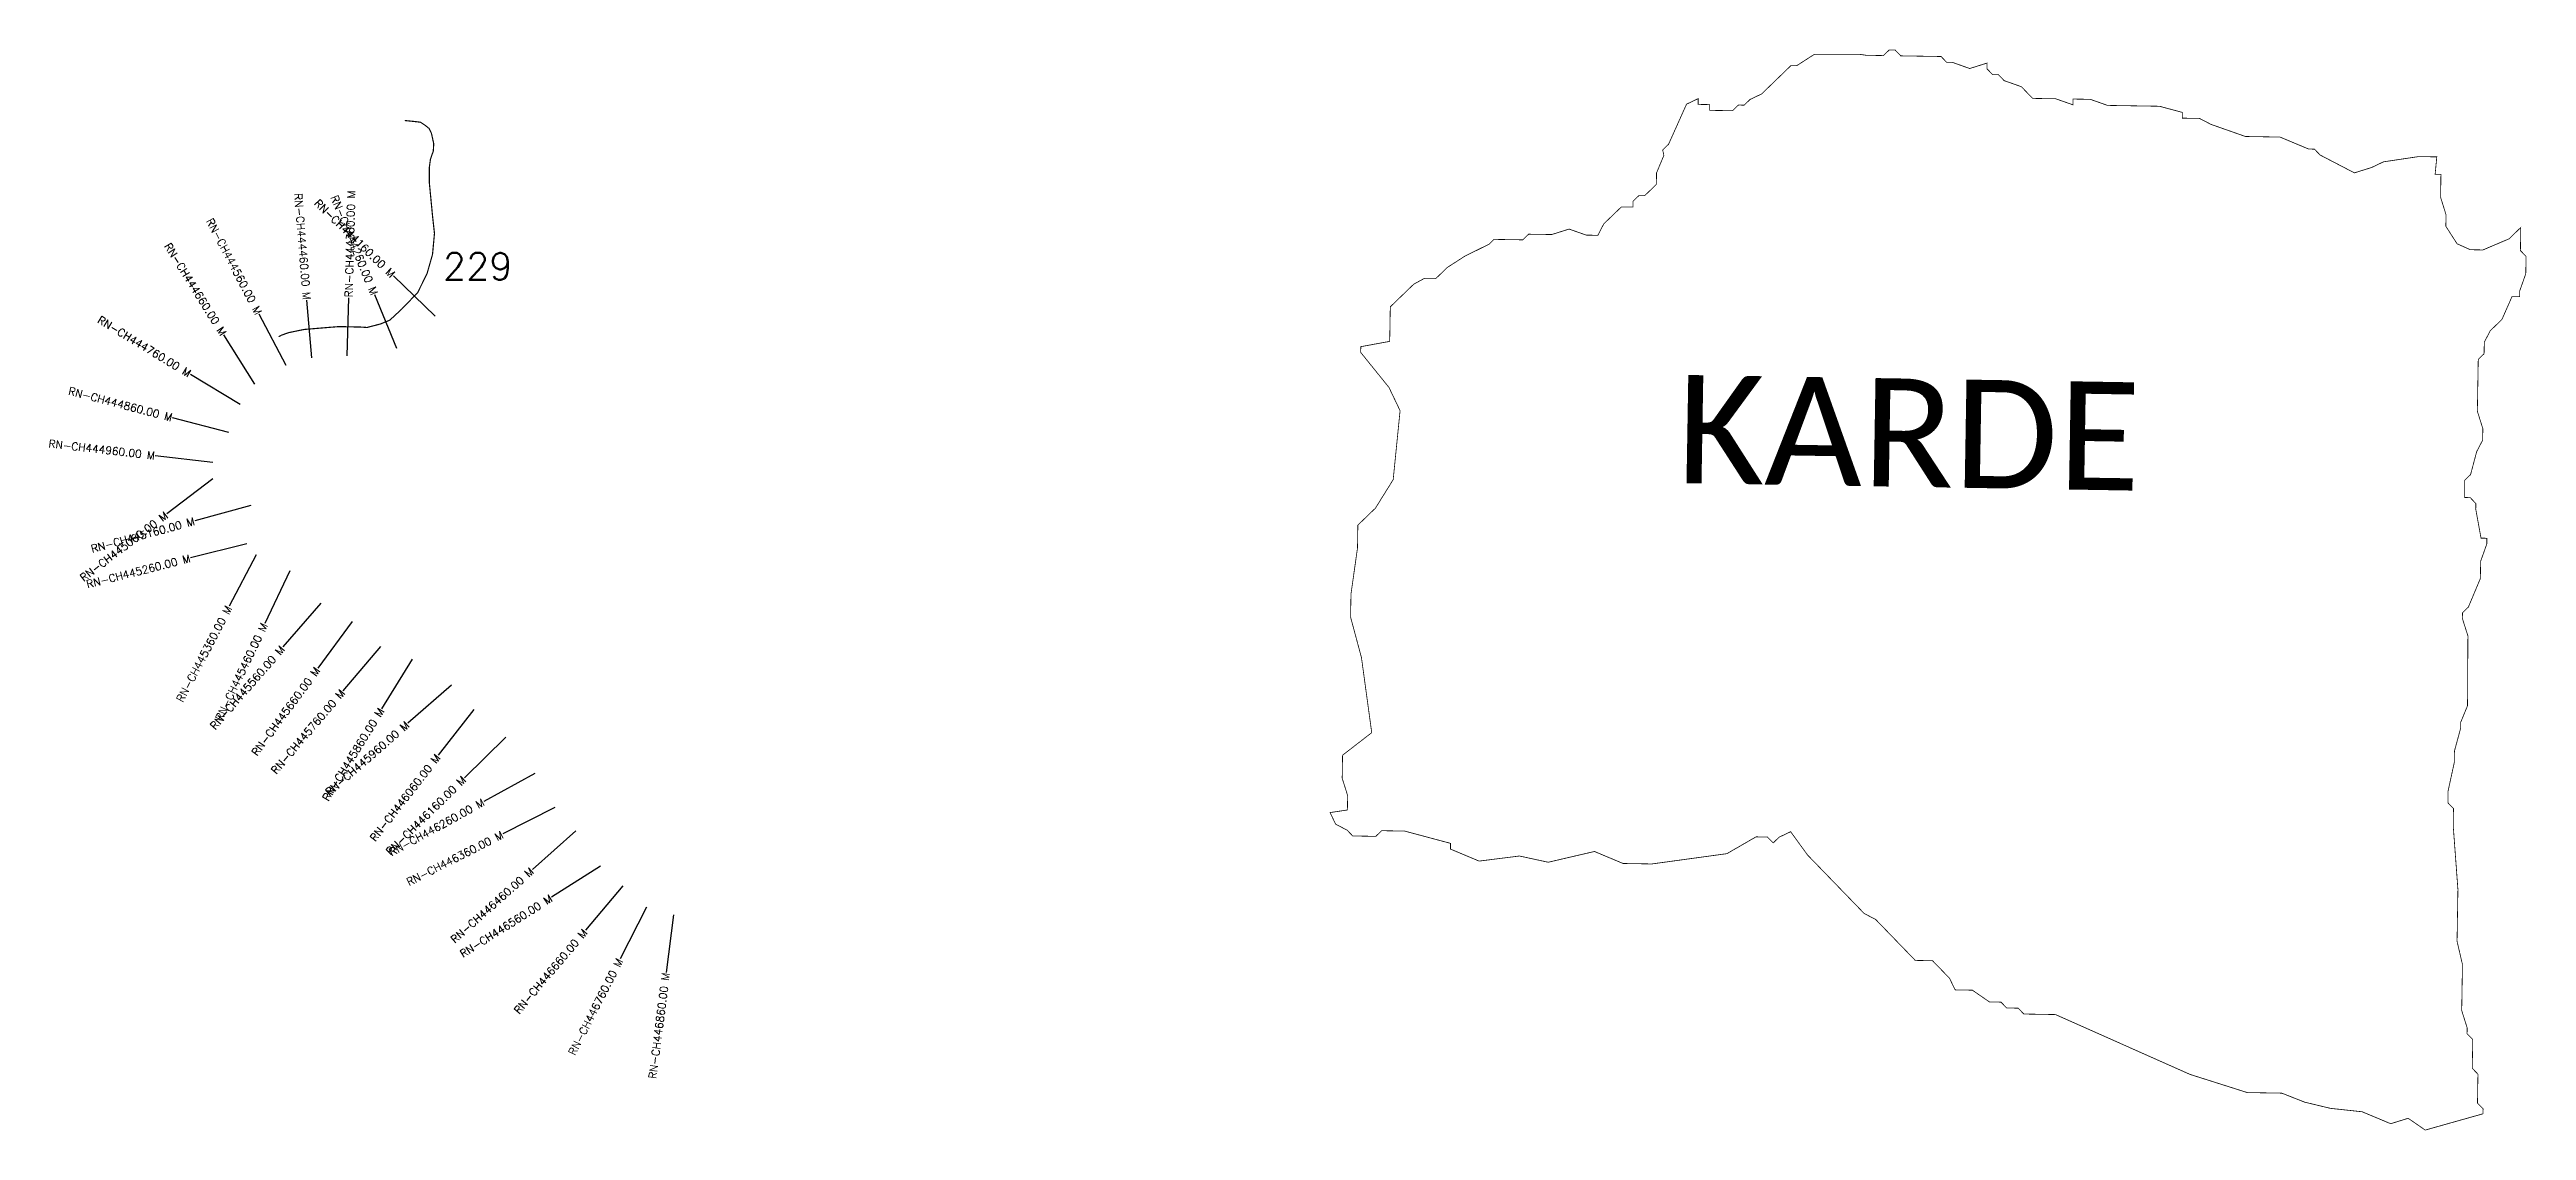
# Model space of a CAD drawing. Header units: metres. Extents: x 310400 to 316796, y 1915224 to 1918017.
import ezdxf
from ezdxf.enums import TextEntityAlignment as Align

# ---------------------------------------------------------------- set-up
doc = ezdxf.new("R2010")
doc.units = ezdxf.units.M
for name, color, linetype in [('CS', 134, 'Continuous'), ('CSMark', 6, 'Continuous'), ('NATURALLY PROTECTED', 3, 'Continuous'), ('VILLAGE NAME', 250, 'Continuous')]:
    doc.layers.add(name, color=color, linetype=linetype)
doc.styles.get("Standard").update_dxf_attribs({"font": 'simplex.shx'})

msp = doc.modelspace()

# ---------------------------------------------------------------- linework, layer by layer
at = {"color": 6, "const_width": 2, "flags": 128}
msp.add_lwpolyline([(314956.8, 1918004.3), (315075.9, 1918004.3), (315090.8, 1918002.1), (315135.5, 1918001.3), (315150.6, 1918016), (315165.5, 1918016), (315180.1, 1918000.6), (315284.4, 1917998.9), (315299, 1917983.7), (315313.8, 1917983.7), (315358.3, 1917967.9), (315403.2, 1917982), (315403, 1917967.1), (315417.6, 1917952), (315432.5, 1917952), (315447.1, 1917936.6), (315491.5, 1917921), (315520.8, 1917890.7), (315580.4, 1917889.7), (315624.8, 1917874.1), (315625, 1917889), (315669.7, 1917888.3), (315714.1, 1917872.6), (315848.1, 1917870.4), (315907.4, 1917854.5), (315907.2, 1917839.7), (315951.8, 1917838.9), (315981.4, 1917823.5), (316070.2, 1917792.3), (316159.5, 1917790.8), (316233.5, 1917759.8), (316248.3, 1917759.6), (316263, 1917744.4), (316351.6, 1917698.3), (316396.5, 1917712.4), (316426.5, 1917726.8), (316516.1, 1917740.2), (316564.3, 1917739.7), (316560, 1917694.8), (316574.9, 1917694.6), (316574.2, 1917635), (316588.1, 1917590.1), (316587.6, 1917560.4), (316616.6, 1917515.2), (316650.7, 1917499.8), (316683.4, 1917499.2), (316750.9, 1917527.9), (316781.1, 1917557.2), (316780.2, 1917497.6), (316794.8, 1917482.5), (316794, 1917437.8), (316778.4, 1917393.4), (316778.2, 1917378.5), (316758.4, 1917378.5), (316732.5, 1917319.7), (316702.3, 1917290.4), (316686.9, 1917260.9), (316686.4, 1917231.1), (316671.3, 1917216.5), (316669, 1917082.5), (316683.2, 1917037.5), (316682.7, 1917007.8), (316667.3, 1916978.3), (316651.5, 1916918.9), (316636.3, 1916904.3), (316636.3, 1916859.7), (316650.5, 1916859.4), (316665.1, 1916844.2), (316664.9, 1916829.4), (316678.5, 1916754.7), (316693.4, 1916754.4), (316693.4, 1916739.6), (316677.5, 1916695.1), (316676.8, 1916650.5), (316645.8, 1916576.5), (316630.6, 1916561.9), (316630.4, 1916547), (316644.6, 1916502.1), (316643.6, 1916321.7), (316626, 1916279), (316626, 1916264.1), (316609.9, 1916204.8), (316609.4, 1916175), (316593.3, 1916100.8), (316593, 1916071.1), (316607.4, 1916055.9), (316606.7, 1916011.3), (316618.8, 1915847.3), (316616.6, 1915713.2), (316630.5, 1915653.5), (316628.6, 1915534.4), (316642.7, 1915489.5), (316642.5, 1915474.6), (316657.1, 1915459.4), (316655.9, 1915385), (316670.5, 1915369.9), (316669.3, 1915295.4), (316683.9, 1915280.3), (316683.7, 1915267.6), (316534.4, 1915225.5), (316490.3, 1915256), (316445.4, 1915241.9), (316371.5, 1915272.8), (316289.8, 1915281.6), (316223.2, 1915297.6), (316164.1, 1915320.9), (316074.9, 1915322.4), (315926.9, 1915369.4), (315579.8, 1915523.9), (315498, 1915525.3), (315483.4, 1915540.4), (315453.7, 1915540.9), (315439.1, 1915556), (315409.3, 1915556.5), (315365.2, 1915586.9), (315320.6, 1915587.7), (315306.2, 1915617.7), (315262.3, 1915663), (315217.7, 1915663.8), (315115.4, 1915769.6), (315085.8, 1915785), (314939.6, 1915936.1), (314895.9, 1915996.3), (314866, 1915982), (314850.8, 1915967.3), (314836.2, 1915982.5), (314806.5, 1915983), (314731.4, 1915939.6), (314537.6, 1915913), (314463.2, 1915914.2), (314389.4, 1915945.2), (314269.9, 1915917.4), (314195.8, 1915933.5), (314091.5, 1915920.4), (314017.6, 1915951.4), (314017.8, 1915966.2), (313899.4, 1915997.9), (313839.9, 1915998.9), (313824.8, 1915984.3), (313765.2, 1915985.3), (313750.6, 1916000.4), (313721.1, 1916015.7), (313706.8, 1916045.7), (313751.5, 1916052.4), (313752.1, 1916089.6), (313738, 1916134.5), (313739, 1916193.9), (313814.3, 1916252.2), (313787.8, 1916446), (313759.7, 1916550.6), (313760.7, 1916610.1), (313777.5, 1916728.8), (313778.5, 1916788.3), (313823.9, 1916832.2), (313869.7, 1916905.8), (313887.5, 1917084), (313858.8, 1917144), (313785.9, 1917234.4), (313786.1, 1917249.3), (313860.7, 1917263), (313862.2, 1917352.2), (313922.7, 1917410.7), (313949.5, 1917425.3), (313979.3, 1917424.8), (314009.5, 1917454), (314054.7, 1917483.1), (314117.5, 1917514.2), (314129.9, 1917526.5), (314204.3, 1917525.3), (314219.4, 1917539.9), (314279, 1917539), (314323.9, 1917553.1), (314368.3, 1917537.5), (314398.1, 1917537), (314413.4, 1917566.5), (314458.9, 1917610.4), (314488.6, 1917609.9), (314488.9, 1917624.8), (314504, 1917639.5), (314518.9, 1917639.2), (314549.2, 1917668.5), (314549.7, 1917698.3), (314568.6, 1917743.5), (314565.5, 1917757.6), (314580.7, 1917772.2), (314627.1, 1917875.7), (314657.1, 1917890.1), (314657.1, 1917875.2), (314686.6, 1917874.7), (314686.6, 1917859.8), (314745.9, 1917858.9), (314761.1, 1917873.5), (314775.9, 1917873.2), (314791.1, 1917887.9), (314821.1, 1917902.3), (314896.8, 1917975.5), (314911.7, 1917975.3), (314956.8, 1918004.3)], dxfattribs=at)
at = {"layer": 'CS'}
for p, q in [((311396.3, 1917328), (311288.5, 1917432.3)), ((311011.1, 1917200.6), (310941.5, 1917333.4)), ((311077.6, 1917220.2), (311065.1, 1917369.7)), ((311169.3, 1917225.7), (311172.9, 1917375.7)), ((311297.3, 1917244.3), (311240.2, 1917383)), ((310930.1, 1917152.3), (310850.7, 1917279.6)), ((310892.3, 1917099.5), (310764.1, 1917177.4)), ((310863, 1917027.4), (310717.9, 1917065.5)), ((310822.3, 1916950.5), (310673.3, 1916967.7)), ((310822.2, 1916908.1), (310703, 1916817.2)), ((310920, 1916839), (310775.3, 1916799.4)), ((310910, 1916740.4), (310764.6, 1916703.4)), ((310933.9, 1916711.6), (310864.3, 1916578.8)), ((311020.9, 1916669.8), (310956, 1916534.5)), ((311101, 1916586.8), (311002.5, 1916473.7)), ((311182, 1916539.6), (311093, 1916418.9)), ((311255.2, 1916474.6), (311157.9, 1916360.5)), ((311336.9, 1916441.6), (311257.9, 1916314.1)), ((311438.5, 1916375), (311325.5, 1916276.4)), ((311496.1, 1916312), (311403.9, 1916193.7)), ((311578.3, 1916240.9), (311471.5, 1916135.6)), ((311653.4, 1916147), (311522, 1916074.7)), ((311704.7, 1916058.6), (311571, 1915990.5)), ((311758.9, 1915998.9), (311647.1, 1915898.9)), ((311823.4, 1915907.2), (311696.7, 1915826.8)), ((311881, 1915856.3), (311784.2, 1915741.7)), ((311941.5, 1915801.6), (311873.5, 1915667.9)), ((312011.3, 1915781.5), (311992.2, 1915632.7))]:
    msp.add_line(p, q, dxfattribs=at)
at = {"layer": 'NATURALLY PROTECTED', "const_width": 3, "flags": 128}
msp.add_lwpolyline([(311317.7, 1917833.5), (311343.6, 1917830.9), (311358.4, 1917829.1), (311371, 1917820.6), (311380.6, 1917812.8), (311386.5, 1917800.3), (311392.4, 1917773.6), (311391.3, 1917754.8), (311383.9, 1917733.4), (311380.9, 1917711.6), (311381, 1917673.4), (311389.4, 1917586.3), (311394.3, 1917541.9), (311389.3, 1917487.7), (311375.1, 1917438), (311350.9, 1917389), (311309.7, 1917346.3), (311279.1, 1917317.9), (311255, 1917308), (311220.1, 1917298.9), (311205.7, 1917299.9), (311147.4, 1917301.2), (311058.1, 1917293.8), (311019.3, 1917285.9), (311000.1, 1917279.4), (310992, 1917275.2)], dxfattribs=at)

# ---------------------------------------------------------------- texts
at = {"insert": (311416, 1917491.7), "char_height": 70, "attachment_point": 1}
msp.add_mtext_dynamic_manual_height_columns('229', width=95.172, gutter_width=1, heights=[0], dxfattribs=at)
at = {"layer": 'CSMark'}
for s, rotation, p in [('RN-CH444460.00 M', 274.75439, (311065.1, 1917370.7)), ('RN-CH444160.00 M', 315.95373, (311287.8, 1917433)), ('RN-CH444260.00 M', 292.36789, (311239.8, 1917383.9)), ('RN-CH444560.00 M', 297.66204, (310941, 1917334.3)), ('RN-CH444660.00 M', 301.94204, (310850.2, 1917280.4)), ('RN-CH444760.00 M', 328.72142, (310763.2, 1917177.9)), ('RN-CH444860.00 M', 345.30274, (310716.9, 1917065.7)), ('RN-CH444960.00 M', 353.41378, (310672.3, 1916967.8)), ('RN-CH445060.00 M', 37.32139, (310702.2, 1916816.6)), ('RN-CH445160.00 M', 15.32238, (310774.3, 1916799.1)), ('RN-CH445260.00 M', 14.28982, (310763.7, 1916703.1)), ('RN-CH445360.00 M', 62.34229, (310863.8, 1916577.9)), ('RN-CH445460.00 M', 64.37131, (310955.6, 1916533.6)), ('RN-CH445560.00 M', 48.96186, (311001.9, 1916472.9)), ('RN-CH445660.00 M', 53.58582, (311092.4, 1916418.1)), ('RN-CH445760.00 M', 49.55744, (311157.3, 1916359.7)), ('RN-CH445860.00 M', 58.23159, (311257.4, 1916313.2)), ('RN-CH445960.00 M', 41.07058, (311324.7, 1916275.8)), ('RN-CH446060.00 M', 52.08542, (311403.3, 1916192.9)), ('RN-CH446160.00 M', 44.58963, (311470.8, 1916134.9)), ('RN-CH446260.00 M', 28.83728, (311521.1, 1916074.2)), ('RN-CH446360.00 M', 27.00578, (311570.1, 1915990)), ('RN-CH446460.00 M', 41.82746, (311646.3, 1915898.2)), ('RN-CH446560.00 M', 32.38753, (311695.8, 1915826.3)), ('RN-CH446660.00 M', 49.8135, (311783.5, 1915740.9)), ('RN-CH446760.00 M', 63.0554, (311873.1, 1915667)), ('RN-CH446860.00 M', 82.6657, (311992, 1915631.7))]:
    msp.add_text(s, height=20, rotation=rotation, dxfattribs=at).set_placement(p, align=Align.MIDDLE_RIGHT)
msp.add_text('RN-CH444360.00 M', height=20, rotation=88.63255, dxfattribs=at).set_placement((311172.9, 1917376.7), align=Align.MIDDLE_LEFT)
at = {"layer": 'VILLAGE NAME', "insert": (314605.3, 1917176.6), "char_height": 279.599, "attachment_point": 1, "rotation": 359.05347}
msp.add_mtext_dynamic_manual_height_columns('{\\fCalibri|b0|i0|c0|p34;KARDE}', width=503.013, gutter_width=1398, heights=[0], dxfattribs=at)

doc.saveas('drawing.dxf')
